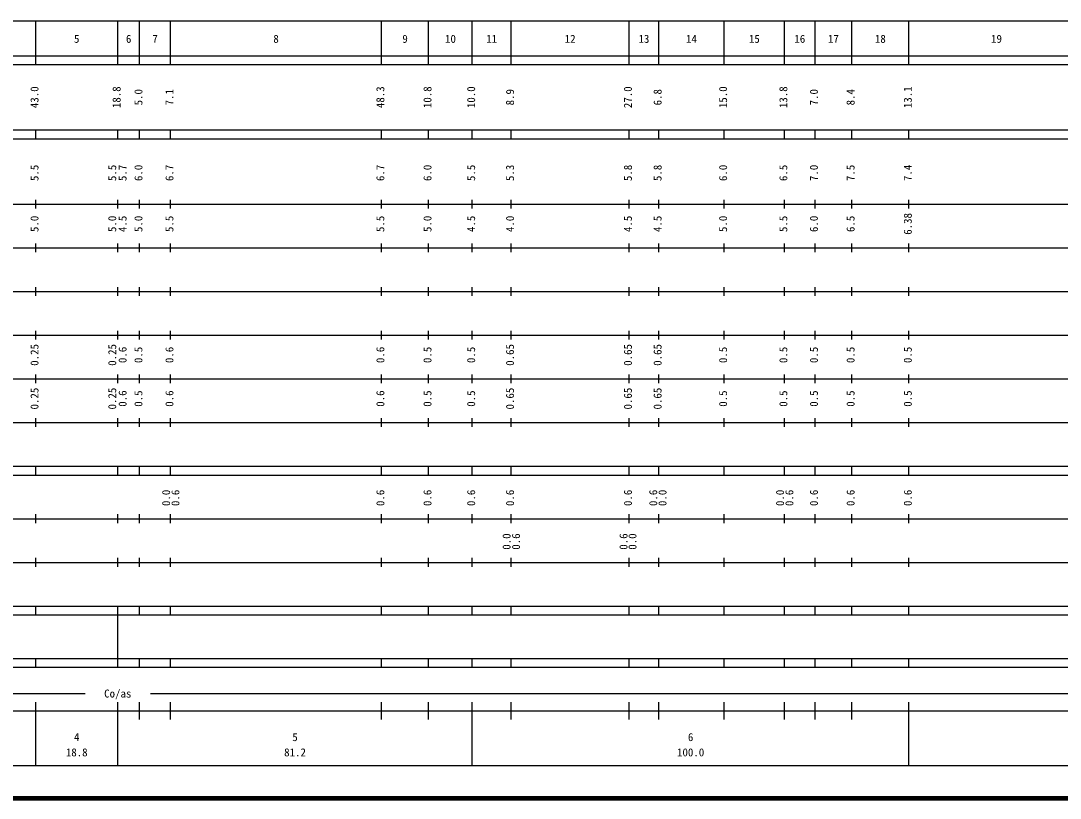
# Model space of a CAD drawing. Units: millimetres on the paper, enlarged 1000 times. Extents: x 40000 to 680000, y 20000 to 380000.
# Drawn here: x 264591 to 502644, y 20000 to 198000 of the extents above; entities that cross this region are included whole.
import ezdxf
from ezdxf.enums import TextEntityAlignment as Align

# ---------------------------------------------------------------- set-up
doc = ezdxf.new("R2010")
doc.units = ezdxf.units.MM
doc.header["$LTSCALE"] = 1000
doc.layers.add('M-TTL', color=2, linetype='Continuous', lineweight=140)
doc.layers.add('M-TTL-BAND', color=7, linetype='Continuous', lineweight=25)
doc.styles.add('ＭＳ ゴシック', font='')
doc.styles.get('ＭＳ ゴシック').set_extended_font_data('MS Gothic')

msp = doc.modelspace()

# ---------------------------------------------------------------- linework, layer by layer
at = {"layer": 'M-TTL'}
msp.add_line((40000, 20000), (680000, 20000), dxfattribs=at)
at = {"layer": 'M-TTL-BAND'}
for p, q in [((68000, 198000), (579000, 198000)), ((268000, 188000), (268000, 198000)), ((286800, 188000), (286800, 198000)), ((291800, 188000), (291800, 198000)), ((298900, 188000), (298900, 198000)), ((347200, 188000), (347200, 198000)), ((358000, 188000), (358000, 198000)), ((368000, 188000), (368000, 198000)), ((376900, 188000), (376900, 198000)), ((403900, 188000), (403900, 198000)), ((410700, 188000), (410700, 198000)), ((425700, 188000), (425700, 198000)), ((439500, 188000), (439500, 198000)), ((446500, 188000), (446500, 198000)), ((454900, 188000), (454900, 198000)), ((468000, 188000), (468000, 198000)), ((40000, 190000), (579000, 190000)), ((40000, 188000), (579000, 188000)), ((40000, 173000), (579000, 173000)), ((268000, 171000), (268000, 173000)), ((286800, 171000), (286800, 173000)), ((291800, 171000), (291800, 173000)), ((298900, 171000), (298900, 173000)), ((347200, 171000), (347200, 173000)), ((358000, 171000), (358000, 173000)), ((368000, 171000), (368000, 173000)), ((376900, 171000), (376900, 173000)), ((403900, 171000), (403900, 173000)), ((410700, 171000), (410700, 173000)), ((425700, 171000), (425700, 173000)), ((439500, 171000), (439500, 173000)), ((446500, 171000), (446500, 173000)), ((454900, 171000), (454900, 173000)), ((468000, 171000), (468000, 173000)), ((40000, 171000), (579000, 171000)), ((40000, 156000), (579000, 156000)), ((268000, 155000), (268000, 157000)), ((286800, 155000), (286800, 157000)), ((291800, 155000), (291800, 157000)), ((298900, 155000), (298900, 157000)), ((347200, 155000), (347200, 157000)), ((358000, 155000), (358000, 157000)), ((368000, 155000), (368000, 157000)), ((376900, 155000), (376900, 157000)), ((403900, 155000), (403900, 157000)), ((410700, 155000), (410700, 157000)), ((425700, 155000), (425700, 157000)), ((439500, 155000), (439500, 157000)), ((446500, 155000), (446500, 157000)), ((454900, 155000), (454900, 157000)), ((468000, 155000), (468000, 157000)), ((46000, 146000), (579000, 146000)), ((268000, 145000), (268000, 147000)), ((286800, 145000), (286800, 147000)), ((291800, 145000), (291800, 147000)), ((298900, 145000), (298900, 147000)), ((347200, 145000), (347200, 147000)), ((358000, 145000), (358000, 147000)), ((368000, 145000), (368000, 147000)), ((376900, 145000), (376900, 147000)), ((403900, 145000), (403900, 147000)), ((410700, 145000), (410700, 147000)), ((425700, 145000), (425700, 147000)), ((439500, 145000), (439500, 147000)), ((446500, 145000), (446500, 147000)), ((454900, 145000), (454900, 147000)), ((468000, 145000), (468000, 147000)), ((52000, 136000), (579000, 136000)), ((268000, 135000), (268000, 137000)), ((286800, 135000), (286800, 137000)), ((291800, 135000), (291800, 137000)), ((298900, 135000), (298900, 137000)), ((347200, 135000), (347200, 137000)), ((358000, 135000), (358000, 137000)), ((368000, 135000), (368000, 137000)), ((376900, 135000), (376900, 137000)), ((403900, 135000), (403900, 137000)), ((410700, 135000), (410700, 137000)), ((425700, 135000), (425700, 137000)), ((439500, 135000), (439500, 137000)), ((446500, 135000), (446500, 137000)), ((454900, 135000), (454900, 137000)), ((468000, 135000), (468000, 137000)), ((268000, 125000), (268000, 127000)), ((286800, 125000), (286800, 127000)), ((291800, 125000), (291800, 127000)), ((298900, 125000), (298900, 127000)), ((347200, 125000), (347200, 127000)), ((358000, 125000), (358000, 127000)), ((368000, 125000), (368000, 127000)), ((376900, 125000), (376900, 127000)), ((403900, 125000), (403900, 127000)), ((410700, 125000), (410700, 127000)), ((425700, 125000), (425700, 127000)), ((439500, 125000), (439500, 127000)), ((446500, 125000), (446500, 127000)), ((454900, 125000), (454900, 127000)), ((468000, 125000), (468000, 127000)), ((46000, 126000), (579000, 126000)), ((268000, 115000), (268000, 117000)), ((286800, 115000), (286800, 117000)), ((291800, 115000), (291800, 117000)), ((298900, 115000), (298900, 117000)), ((347200, 115000), (347200, 117000)), ((358000, 115000), (358000, 117000)), ((368000, 115000), (368000, 117000)), ((376900, 115000), (376900, 117000)), ((403900, 115000), (403900, 117000)), ((410700, 115000), (410700, 117000)), ((425700, 115000), (425700, 117000)), ((439500, 115000), (439500, 117000)), ((446500, 115000), (446500, 117000)), ((454900, 115000), (454900, 117000)), ((468000, 115000), (468000, 117000)), ((52000, 116000), (579000, 116000)), ((46000, 106000), (579000, 106000)), ((268000, 105000), (268000, 107000)), ((286800, 105000), (286800, 107000)), ((291800, 105000), (291800, 107000)), ((298900, 105000), (298900, 107000)), ((347200, 105000), (347200, 107000)), ((358000, 105000), (358000, 107000)), ((368000, 105000), (368000, 107000)), ((376900, 105000), (376900, 107000)), ((403900, 105000), (403900, 107000)), ((410700, 105000), (410700, 107000)), ((425700, 105000), (425700, 107000)), ((439500, 105000), (439500, 107000)), ((446500, 105000), (446500, 107000)), ((454900, 105000), (454900, 107000)), ((468000, 105000), (468000, 107000)), ((40000, 96000), (579000, 96000)), ((268000, 94000), (268000, 96000)), ((286800, 94000), (286800, 96000)), ((291800, 94000), (291800, 96000)), ((298900, 94000), (298900, 96000)), ((347200, 94000), (347200, 96000)), ((358000, 94000), (358000, 96000)), ((368000, 94000), (368000, 96000)), ((376900, 94000), (376900, 96000)), ((403900, 94000), (403900, 96000)), ((410700, 94000), (410700, 96000)), ((425700, 94000), (425700, 96000)), ((439500, 94000), (439500, 96000)), ((446500, 94000), (446500, 96000)), ((454900, 94000), (454900, 96000)), ((468000, 94000), (468000, 96000)), ((40000, 94000), (579000, 94000)), ((49000, 84000), (579000, 84000)), ((268000, 83000), (268000, 85000)), ((286800, 83000), (286800, 85000)), ((291800, 83000), (291800, 85000)), ((298900, 83000), (298900, 85000)), ((347200, 83000), (347200, 85000)), ((358000, 83000), (358000, 85000)), ((368000, 83000), (368000, 85000)), ((376900, 83000), (376900, 85000)), ((403900, 83000), (403900, 85000)), ((410700, 83000), (410700, 85000)), ((425700, 83000), (425700, 85000)), ((439500, 83000), (439500, 85000)), ((446500, 83000), (446500, 85000)), ((454900, 83000), (454900, 85000)), ((468000, 83000), (468000, 85000)), ((40000, 74000), (579000, 74000)), ((268000, 73000), (268000, 75000)), ((286800, 73000), (286800, 75000)), ((291800, 73000), (291800, 75000)), ((298900, 73000), (298900, 75000)), ((347200, 73000), (347200, 75000)), ((358000, 73000), (358000, 75000)), ((368000, 73000), (368000, 75000)), ((376900, 73000), (376900, 75000)), ((403900, 73000), (403900, 75000)), ((410700, 73000), (410700, 75000)), ((425700, 73000), (425700, 75000)), ((439500, 73000), (439500, 75000)), ((446500, 73000), (446500, 75000)), ((454900, 73000), (454900, 75000)), ((468000, 73000), (468000, 75000)), ((40000, 64000), (579000, 64000)), ((40000, 62000), (579000, 62000)), ((268000, 62000), (268000, 64000)), ((286800, 62000), (286800, 64000)), ((286800, 52000), (286800, 62000)), ((291800, 62000), (291800, 64000)), ((298900, 62000), (298900, 64000)), ((347200, 62000), (347200, 64000)), ((358000, 62000), (358000, 64000)), ((368000, 62000), (368000, 64000)), ((376900, 62000), (376900, 64000)), ((403900, 62000), (403900, 64000)), ((410700, 62000), (410700, 64000)), ((425700, 62000), (425700, 64000)), ((439500, 62000), (439500, 64000)), ((446500, 62000), (446500, 64000)), ((454900, 62000), (454900, 64000)), ((468000, 62000), (468000, 64000)), ((40000, 52000), (579000, 52000)), ((40000, 50000), (579000, 50000)), ((268000, 50000), (268000, 52000)), ((286800, 50000), (286800, 52000)), ((291800, 50000), (291800, 52000)), ((298900, 50000), (298900, 52000)), ((347200, 50000), (347200, 52000)), ((358000, 50000), (358000, 52000)), ((368000, 50000), (368000, 52000)), ((376900, 50000), (376900, 52000)), ((403900, 50000), (403900, 52000)), ((410700, 50000), (410700, 52000)), ((425700, 50000), (425700, 52000)), ((439500, 50000), (439500, 52000)), ((446500, 50000), (446500, 52000)), ((454900, 50000), (454900, 52000)), ((468000, 50000), (468000, 52000)), ((232500, 44000), (279300, 44000)), ((294300, 44000), (565000, 44000)), ((268000, 27500), (268000, 42000)), ((286800, 27500), (286800, 42000)), ((291800, 38000), (291800, 42000)), ((298900, 38000), (298900, 42000)), ((347200, 38000), (347200, 42000)), ((358000, 38000), (358000, 42000)), ((368000, 27500), (368000, 42000)), ((376900, 38000), (376900, 42000)), ((403900, 38000), (403900, 42000)), ((410700, 38000), (410700, 42000)), ((425700, 38000), (425700, 42000)), ((439500, 38000), (439500, 42000)), ((446500, 38000), (446500, 42000)), ((454900, 38000), (454900, 42000)), ((468000, 27500), (468000, 42000)), ((40000, 40000), (579000, 40000)), ((68000, 27500), (579000, 27500))]:
    msp.add_line(p, q, dxfattribs=at)

# ---------------------------------------------------------------- texts
at = {"layer": 'M-TTL-BAND', "style": 'ＭＳ ゴシック'}
for s, p in [('5', (277400, 192405)), ('6', (289300, 192405)), ('7', (295350, 192405)), ('8', (323050, 192405)), ('9', (352600, 192405)), ('10', (363000, 192405)), ('11', (372450, 192405)), ('12', (390400, 192405)), ('13', (407300, 192405)), ('14', (418200, 192405)), ('15', (432600, 192405)), ('16', (443000, 192405)), ('17', (450700, 192405)), ('18', (461450, 192405)), ('19', (488050, 192405)), ('Co/as', (286800, 42500)), ('4', (277400, 32523)), ('5', (327400, 32523)), ('6', (418000, 32523)), ('18.8', (277400, 29033)), ('81.2', (327400, 29033)), ('100.0', (418000, 29033))]:
    msp.add_text(s, height=1833, dxfattribs=at).set_placement(p, align=Align.BOTTOM_CENTER)
for s, p in [('43.0', (269193, 180500)), ('18.8', (287993, 180500)), ('5.0', (292993, 180500)), ('7.1', (300093, 180500)), ('48.3', (348393, 180500)), ('10.8', (359193, 180500)), ('10.0', (369193, 180500)), ('8.9', (378093, 180500)), ('27.0', (405093, 180500)), ('6.8', (411893, 180500)), ('15.0', (426893, 180500)), ('13.8', (440693, 180500)), ('7.0', (447693, 180500)), ('8.4', (456093, 180500)), ('13.1', (469193, 180500)), ('5.5', (269193, 163174)), ('5.5', (286993, 163174)), ('5.7', (289363, 163174)), ('6.0', (292993, 163174)), ('6.7', (300093, 163174)), ('6.7', (348393, 163174)), ('6.0', (359193, 163174)), ('5.5', (369193, 163174)), ('5.3', (378093, 163174)), ('5.8', (405093, 163174)), ('5.8', (411893, 163174)), ('6.0', (426893, 163174)), ('6.5', (440693, 163174)), ('7.0', (447693, 163174)), ('7.5', (456093, 163174)), ('7.4', (469193, 163174)), ('5.0', (269193, 151500)), ('5.0', (286993, 151500)), ('4.5', (289363, 151500)), ('5.0', (292993, 151500)), ('5.5', (300093, 151500)), ('5.5', (348393, 151500)), ('5.0', (359193, 151500)), ('4.5', (369193, 151500)), ('4.0', (378093, 151500)), ('4.5', (405093, 151500)), ('4.5', (411893, 151500)), ('5.0', (426893, 151500)), ('5.5', (440693, 151500)), ('6.0', (447693, 151500)), ('6.5', (456093, 151500)), ('6.38', (469193, 151500)), ('0.25', (269193, 121500)), ('0.25', (286993, 121500)), ('0.65', (378093, 121500)), ('0.65', (405093, 121500)), ('0.65', (411893, 121500)), ('0.6', (289363, 121500)), ('0.5', (292993, 121500)), ('0.6', (300093, 121500)), ('0.6', (348393, 121500)), ('0.5', (359193, 121500)), ('0.5', (369193, 121500)), ('0.5', (426893, 121500)), ('0.5', (440693, 121500)), ('0.5', (447693, 121500)), ('0.5', (456093, 121500)), ('0.5', (469193, 121500)), ('0.25', (269193, 111500)), ('0.25', (286993, 111500)), ('0.6', (289363, 111500)), ('0.5', (292993, 111500)), ('0.6', (300093, 111500)), ('0.6', (348393, 111500)), ('0.5', (359193, 111500)), ('0.5', (369193, 111500)), ('0.65', (378093, 111500)), ('0.65', (405093, 111500)), ('0.65', (411893, 111500)), ('0.5', (426893, 111500)), ('0.5', (440693, 111500)), ('0.5', (447693, 111500)), ('0.5', (456093, 111500)), ('0.5', (469193, 111500)), ('0.0', (299330, 88764)), ('0.6', (301463, 88764)), ('0.6', (348393, 88764)), ('0.6', (359193, 88764)), ('0.6', (369193, 88764)), ('0.6', (378093, 88764)), ('0.6', (405093, 88764)), ('0.6', (410893, 88764)), ('0.0', (413025, 88764)), ('0.0', (439931, 88764)), ('0.6', (442063, 88764)), ('0.6', (447693, 88764)), ('0.6', (456093, 88764)), ('0.6', (469193, 88764)), ('0.0', (377309, 78764)), ('0.6', (379463, 78764)), ('0.6', (404093, 78764)), ('0.0', (406137, 78764))]:
    msp.add_text(s, height=1833, rotation=90, dxfattribs=at).set_placement(p, align=Align.BOTTOM_CENTER)

doc.saveas('drawing.dxf')
